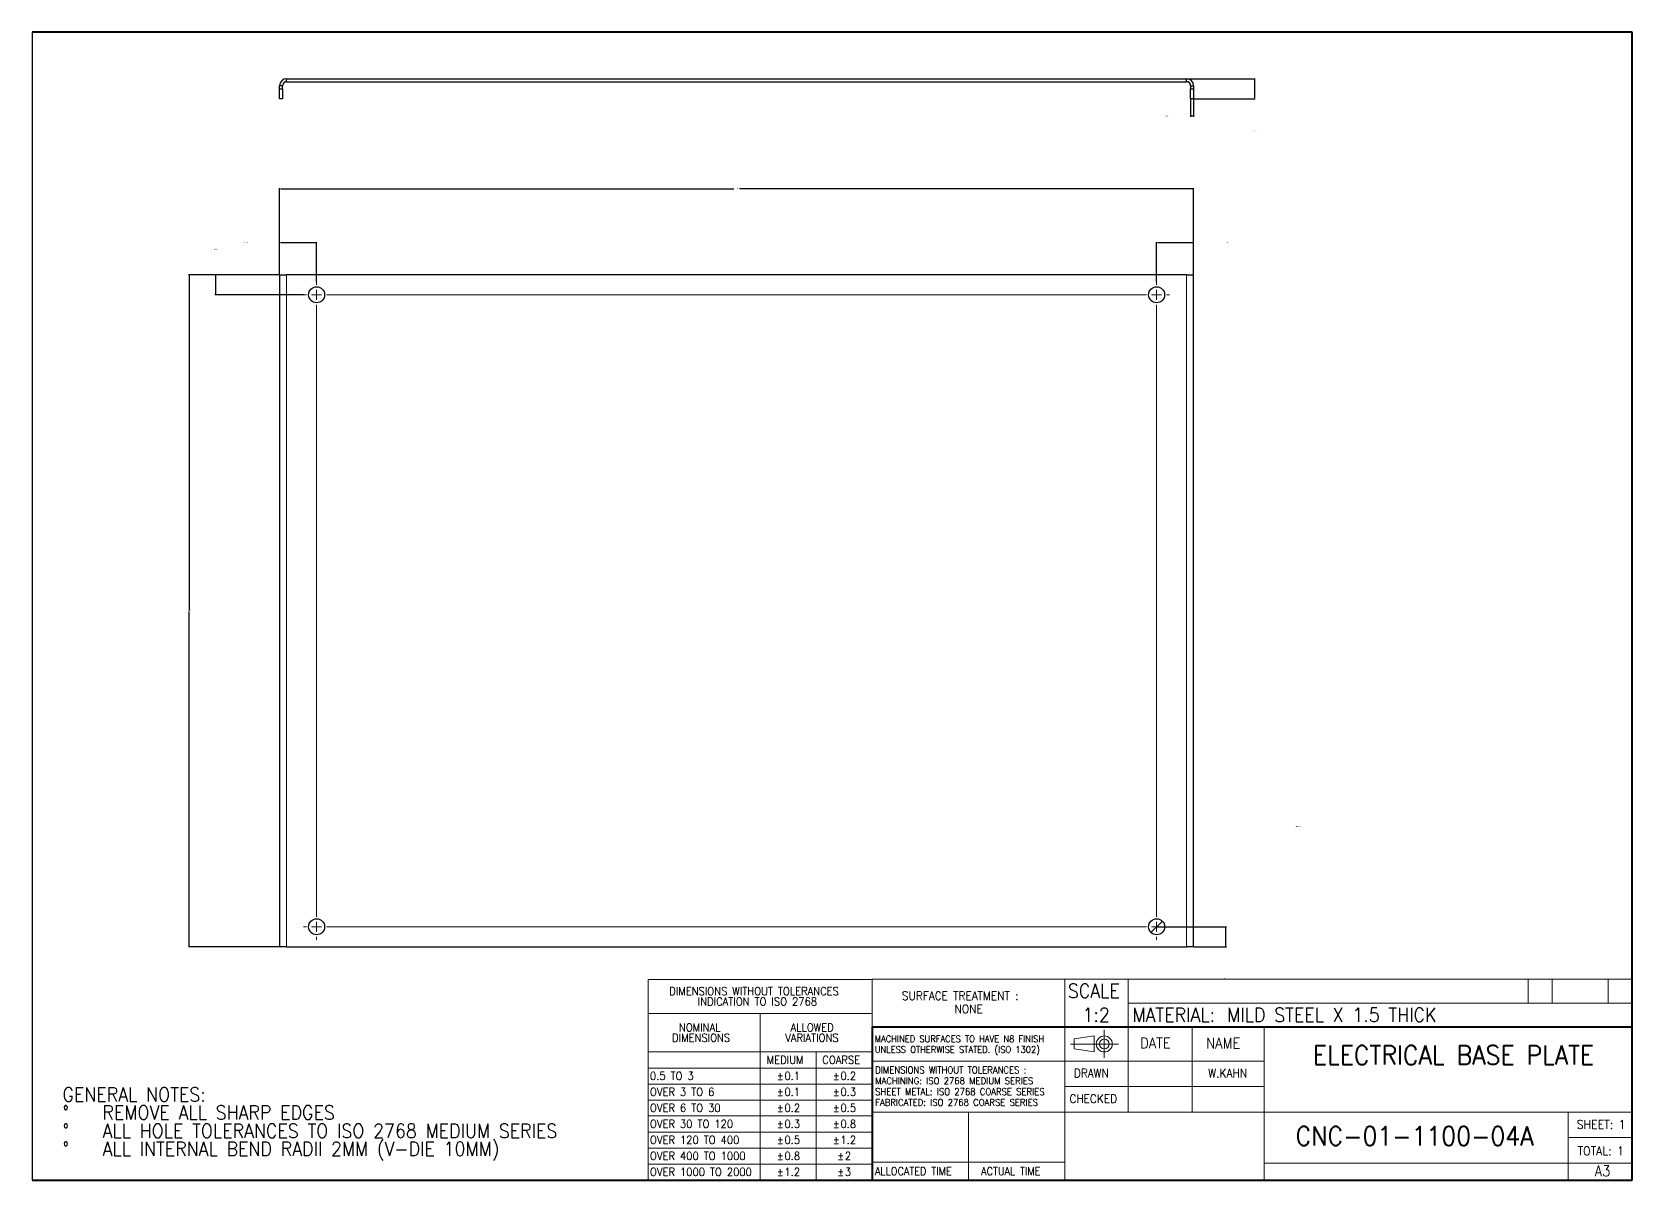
# Model space of a CAD drawing. Header units: millimetres. Extents: x 15 to 1014, y -55 to 292.
# Drawn here: x 15 to 415, y 5 to 292 of the extents above; entities that cross this region are included whole.
import ezdxf

# ---------------------------------------------------------------- set-up
doc = ezdxf.new("R2010")
doc.units = ezdxf.units.MM
doc.header["$PDSIZE"] = -1
doc.linetypes.add('CENTERX2', pattern=[100, 64, -12, 12, -12])
doc.layers.get('0').update_dxf_attribs({"true_color": 0xffffff})
doc.layers.get('Defpoints').update_dxf_attribs({"true_color": 0xffffff})
doc.styles.add('textstyle10', font='standard')
doc.styles.add('textstyle11', font='standard')
doc.styles.add('textstyle12', font='standard')
doc.styles.add('textstyle13', font='standard')
doc.styles.add('textstyle14', font='standard')
doc.styles.add('textstyle15', font='standard')
doc.styles.add('textstyle16', font='standard')
doc.styles.add('textstyle17', font='standard')
doc.styles.add('textstyle18', font='standard')
doc.styles.add('textstyle19', font='standard')
doc.styles.add('textstyle20', font='standard')
doc.styles.add('textstyle21', font='standard')
doc.styles.add('textstyle22', font='standard')
doc.styles.add('textstyle23', font='standard')
doc.styles.add('textstyle24', font='standard')
doc.styles.add('textstyle25', font='standard')
doc.styles.add('textstyle26', font='standard')
doc.styles.add('textstyle27', font='standard')
doc.styles.add('textstyle28', font='standard')
doc.styles.add('textstyle29', font='standard')
doc.styles.add('textstyle3', font='standard')
doc.styles.add('textstyle30', font='standard')
doc.styles.add('textstyle31', font='standard')
doc.styles.add('textstyle32', font='standard')
doc.styles.add('textstyle33', font='standard')
doc.styles.add('textstyle34', font='standard')
doc.styles.add('textstyle35', font='standard')
doc.styles.add('textstyle36', font='standard')
doc.styles.add('textstyle37', font='standard')
doc.styles.add('textstyle38', font='standard')
doc.styles.add('textstyle39', font='standard')
doc.styles.add('textstyle4', font='standard')
doc.styles.add('textstyle40', font='standard')
doc.styles.add('textstyle41', font='standard')
doc.styles.add('textstyle42', font='standard')
doc.styles.add('textstyle43', font='standard')
doc.styles.add('textstyle44', font='standard')
doc.styles.add('textstyle45', font='standard')
doc.styles.add('textstyle46', font='standard')
doc.styles.add('textstyle47', font='standard')
doc.styles.add('textstyle48', font='standard')
doc.styles.add('textstyle49', font='standard')
doc.styles.add('textstyle5', font='standard')
doc.styles.add('textstyle50', font='standard')
doc.styles.add('textstyle51', font='standard')
doc.styles.add('textstyle52', font='standard')
doc.styles.add('textstyle53', font='standard')
doc.styles.add('textstyle54', font='standard')
doc.styles.add('textstyle55', font='standard')
doc.styles.add('textstyle56', font='standard')
doc.styles.add('textstyle57', font='standard')
doc.styles.add('textstyle58', font='standard')
doc.styles.add('textstyle6', font='standard')
doc.styles.add('textstyle67', font='standard')
doc.styles.add('textstyle68', font='standard')
doc.styles.add('textstyle69', font='standard')
doc.styles.add('textstyle7', font='standard')
doc.styles.add('textstyle70', font='standard')
doc.styles.add('textstyle71', font='standard')
doc.styles.add('textstyle72', font='standard')
doc.styles.add('textstyle73', font='standard')
doc.styles.add('textstyle74', font='standard')
doc.styles.add('textstyle75', font='standard')
doc.styles.add('textstyle76', font='standard')
doc.styles.add('textstyle77', font='standard')
doc.styles.add('textstyle78', font='standard')
doc.styles.add('textstyle79', font='standard')
doc.styles.add('textstyle8', font='standard')
doc.styles.add('textstyle80', font='standard')
doc.styles.add('textstyle81', font='standard')
doc.styles.add('textstyle82', font='standard')
doc.styles.add('textstyle83', font='standard')
doc.styles.add('textstyle84', font='standard')
doc.styles.add('textstyle9', font='standard')
doc.dimstyles.new('QCADDimStyle', dxfattribs={"dimtxt": 3.5, "dimasz": 2.5, "dimexe": 1, "dimexo": 0, "dimgap": 1.524, "dimtad": 1, "dimtoh": 1, "dimdec": 4, "dimzin": 0, "dimdsep": 46, "dimtxsty": 'Standard', "dimcen": 0.09, "dimadec": 0, "dimazin": 0, "dimtfac": 1, "dimtdec": 4, "dimtofl": 0, "dimtmove": 0, "dimatfit": 3, "dimfxl": 1, "dimtolj": 1, "dimtzin": 0, "dimarcsym": 0})

# ---------------------------------------------------------------- blocks, each defined once
blk = doc.blocks.new('SW_NOTE_0')
at = {"color": 0, "linetype": 'Continuous', "lineweight": 0, "char_height": 3.5, "attachment_point": 1}
for s, insert, style in [('GENERAL NOTES:', (0, 4.51), 'textstyle3'), ('%%d', (0, -0.01), 'textstyle5'), ('REMOVE ALL SHARP EDGES', (10, -0.01), 'textstyle4'), ('%%d', (0, -4.54), 'textstyle7'), ('ALL HOLE TOLERANCES TO ISO 2768 MEDIUM SERIES', (10, -4.54), 'textstyle6'), ('%%d', (0, -9.07), 'textstyle9'), ('ALL INTERNAL BEND RADII 2MM (V-DIE 10MM)', (10, -9.07), 'textstyle8')]:
    blk.add_mtext(s, dxfattribs=dict(at, insert=insert, style=style))
blk = doc.blocks.new('SW_NOTE_1')
at = {"color": 0, "linetype": 'Continuous', "lineweight": 0, "char_height": 1.7, "attachment_point": 1}
for s, insert, style in [('DIMENSIONS WITHOUT TOLERANCES :', (0, 2.19), 'textstyle10'), ('SHEET METAL: ISO 2768 COARSE SERIES', (0, -3.21), 'textstyle12'), ('MACHINING: ISO 2768 MEDIUM SERIES', (0, -0.51), 'textstyle11'), ('FABRICATED: ISO 2768 COARSE SERIES', (0, -5.91), 'textstyle13')]:
    blk.add_mtext(s, dxfattribs=dict(at, insert=insert, style=style))
blk = doc.blocks.new('SW_NOTE_2')
at = {"color": 0, "linetype": 'Continuous', "lineweight": 0, "char_height": 1.67, "attachment_point": 1}
for s, insert, style in [('MACHINED SURFACES TO HAVE N8 FINISH', (0, 2.15), 'textstyle14'), ('UNLESS OTHERWISE STATED. (ISO 1302)', (0, -0.52), 'textstyle15')]:
    blk.add_mtext(s, dxfattribs=dict(at, insert=insert, style=style))
blk = doc.blocks.new('SW_TABLEANNOTATION_0')
at = {"color": 0, "linetype": 'Continuous', "lineweight": 0}
for p, q in [((0, 0), (0, -50.13)), ((56, 0), (0, 0)), ((56, -50.13), (56, 0)), ((0, -8.5), (56, -8.5)), ((28, -8.5), (28, -50.13)), ((0, -18.12), (56, -18.12)), ((42, -18.12), (42, -50.13)), ((0, -22.13), (56, -22.13)), ((0, -26.13), (56, -26.13)), ((0, -30.13), (56, -30.13)), ((0, -34.12), (56, -34.12)), ((0, -38.13), (56, -38.13)), ((0, -42.13), (56, -42.13)), ((0, -46.13), (56, -46.13)), ((0, -50.13), (56, -50.13))]:
    blk.add_line(p, q, dxfattribs=at)
at = {"color": 0, "linetype": 'Continuous', "lineweight": 0, "char_height": 2, "attachment_point": 1}
for s, insert, style in [('DIMENSIONS WITHOUT TOLERANCES', (5.31, -1.92), 'textstyle16'), ('INDICATION TO ISO 2768', (12.42, -4.51), 'textstyle17'), ('NOMINAL', (7.74, -10.99), 'textstyle18'), ('ALLOWED', (35.64, -10.99), 'textstyle20'), ('DIMENSIONS', (6.01, -13.57), 'textstyle19'), ('VARIATIONS', (34.3, -13.57), 'textstyle21'), ('MEDIUM', (29.67, -19.09), 'textstyle22'), ('COARSE', (43.58, -19.09), 'textstyle23'), ('0.5 TO 3', (0.5, -23.09), 'textstyle24'), ('%%p', (32.2, -23.09), 'textstyle25'), ('0.1', (34.11, -23.09), 'textstyle26'), ('%%p', (46.2, -23.09), 'textstyle27'), ('0.2', (48.11, -23.09), 'textstyle28'), ('OVER 3 TO 6', (0.5, -27.09), 'textstyle29'), ('%%p', (32.2, -27.09), 'textstyle30'), ('0.1', (34.11, -27.09), 'textstyle31'), ('%%p', (46.2, -27.09), 'textstyle32'), ('0.3', (48.11, -27.09), 'textstyle33'), ('OVER 6 TO 30', (0.5, -31.09), 'textstyle34'), ('%%p', (32.2, -31.09), 'textstyle35'), ('0.2', (34.11, -31.09), 'textstyle36'), ('%%p', (46.2, -31.09), 'textstyle37'), ('0.5', (48.11, -31.09), 'textstyle38'), ('OVER 30 TO 120', (0.5, -35.09), 'textstyle39'), ('%%p', (32.2, -35.09), 'textstyle40'), ('0.3', (34.11, -35.09), 'textstyle41'), ('%%p', (46.2, -35.09), 'textstyle42'), ('0.8', (48.11, -35.09), 'textstyle43'), ('OVER 120 TO 400', (0.5, -39.09), 'textstyle44'), ('%%p', (32.2, -39.09), 'textstyle45'), ('0.5', (34.11, -39.09), 'textstyle46'), ('%%p', (46.2, -39.09), 'textstyle47'), ('1.2', (48.11, -39.09), 'textstyle48'), ('OVER 400 TO 1000', (0.5, -43.09), 'textstyle49'), ('%%p', (32.2, -43.09), 'textstyle50'), ('0.8', (34.11, -43.09), 'textstyle51'), ('%%p', (47.31, -43.09), 'textstyle52'), ('2', (49.21, -43.09), 'textstyle53'), ('OVER 1000 TO 2000', (0.5, -47.09), 'textstyle54'), ('%%p', (32.2, -47.09), 'textstyle55'), ('1.2', (34.11, -47.09), 'textstyle56'), ('%%p', (47.31, -47.09), 'textstyle57'), ('3', (49.21, -47.09), 'textstyle58')]:
    blk.add_mtext(s, dxfattribs=dict(at, insert=insert, style=style))
blk = doc.blocks.new('*D27')
at = {"color": 0, "linetype": 'Continuous', "lineweight": -2}
for p, q in [((303.73, 280.33), (320.79, 280.33)), ((320.61, 280.15), (320.61, 275.51)), ((305.48, 275.33), (320.79, 275.33))]:
    blk.add_line(p, q, dxfattribs=at)
at = {"color": 0}
for points in [[(320.64, 280.15), (320.58, 280.15), (320.61, 280.33)], [(320.58, 275.51), (320.64, 275.51), (320.61, 275.33)]]:
    blk.add_solid(points, dxfattribs=at)
at = {"layer": 'Defpoints', "color": 0}
for p in [(303.66, 280.33), (305.41, 275.33), (320.61, 275.33)]:
    blk.add_point(p, dxfattribs=at)
at = {"color": 0, "lineweight": 0, "insert": (320.61, 267.23), "char_height": 0.18, "attachment_point": 5}
blk.add_mtext('\\A1;10.0000', dxfattribs=at)
blk = doc.blocks.new('*D28')
at = {"color": 0, "linetype": 'Continuous', "lineweight": -2}
for p, q in [((304.66, 275.27), (304.66, 270.78)), ((305.41, 275.27), (305.41, 270.78)), ((305.23, 270.96), (304.84, 270.96))]:
    blk.add_line(p, q, dxfattribs=at)
at = {"color": 0}
for points in [[(304.84, 270.99), (304.84, 270.93), (304.66, 270.96)], [(305.23, 270.93), (305.23, 270.99), (305.41, 270.96)]]:
    blk.add_solid(points, dxfattribs=at)
at = {"layer": 'Defpoints', "color": 0}
for p in [(304.66, 275.33), (305.41, 275.33), (304.66, 270.96)]:
    blk.add_point(p, dxfattribs=at)
at = {"color": 0, "lineweight": 0, "insert": (298.7, 270.96), "char_height": 0.18, "attachment_point": 5}
blk.add_mtext('\\A1;1.5000', dxfattribs=at)
blk = doc.blocks.new('*D29')
at = {"color": 0, "linetype": 'Continuous', "lineweight": -2}
for p, q in [((76.91, 231.39), (76.91, 253)), ((77.09, 252.82), (190.46, 252.82)), ((305.23, 252.82), (191.87, 252.82)), ((305.41, 231.39), (305.41, 253))]:
    blk.add_line(p, q, dxfattribs=at)
at = {"color": 0}
for points in [[(77.09, 252.85), (77.09, 252.79), (76.91, 252.82)], [(305.23, 252.79), (305.23, 252.85), (305.41, 252.82)]]:
    blk.add_solid(points, dxfattribs=at)
at = {"layer": 'Defpoints', "color": 0}
for p in [(76.91, 252.82), (76.91, 231.32), (305.41, 231.32)]:
    blk.add_point(p, dxfattribs=at)
at = {"color": 0, "lineweight": 0, "insert": (191.16, 252.82), "char_height": 0.18, "attachment_point": 5}
blk.add_mtext('\\A1;457.0000', dxfattribs=at)
blk = doc.blocks.new('*D30')
at = {"color": 0, "linetype": 'Continuous', "lineweight": -2}
for p, q in [((76.85, 231.32), (54.15, 231.32)), ((54.33, 231.14), (54.33, 147.5)), ((54.33, 63.5), (54.33, 147.14)), ((76.85, 63.32), (54.15, 63.32))]:
    blk.add_line(p, q, dxfattribs=at)
at = {"color": 0}
for points in [[(54.36, 231.14), (54.3, 231.14), (54.33, 231.32)], [(54.3, 63.5), (54.36, 63.5), (54.33, 63.32)]]:
    blk.add_solid(points, dxfattribs=at)
at = {"layer": 'Defpoints', "color": 0}
for p in [(76.91, 231.32), (54.33, 63.32), (76.91, 63.32)]:
    blk.add_point(p, dxfattribs=at)
at = {"color": 0, "lineweight": 0, "insert": (54.33, 147.32), "char_height": 0.18, "attachment_point": 5}
blk.add_mtext('\\A1;336.0000', dxfattribs=at)
blk = doc.blocks.new('*D31')
at = {"color": 0, "linetype": 'Continuous', "lineweight": -2}
for p, q in [((76.91, 231.39), (76.91, 239.5)), ((85.98, 239.32), (77.09, 239.32)), ((86.16, 229.64), (86.16, 239.5))]:
    blk.add_line(p, q, dxfattribs=at)
at = {"color": 0}
for points in [[(77.09, 239.35), (77.09, 239.29), (76.91, 239.32)], [(85.98, 239.29), (85.98, 239.35), (86.16, 239.32)]]:
    blk.add_solid(points, dxfattribs=at)
at = {"layer": 'Defpoints', "color": 0}
for p in [(76.91, 239.32), (76.91, 231.32), (86.16, 229.57)]:
    blk.add_point(p, dxfattribs=at)
at = {"color": 0, "lineweight": 0, "insert": (68.59, 239.32), "char_height": 0.18, "attachment_point": 5}
blk.add_mtext('\\A1;18.5000', dxfattribs=at)
blk = doc.blocks.new('*D32')
at = {"color": 0, "linetype": 'Continuous', "lineweight": -2}
for p, q in [((76.85, 231.32), (60.73, 231.32)), ((60.91, 231.14), (60.91, 226.5)), ((82.85, 226.32), (60.73, 226.32))]:
    blk.add_line(p, q, dxfattribs=at)
at = {"color": 0}
for points in [[(60.94, 231.14), (60.88, 231.14), (60.91, 231.32)], [(60.88, 226.5), (60.94, 226.5), (60.91, 226.32)]]:
    blk.add_solid(points, dxfattribs=at)
at = {"layer": 'Defpoints', "color": 0}
for p in [(76.91, 231.32), (60.91, 226.32), (82.91, 226.32)]:
    blk.add_point(p, dxfattribs=at)
at = {"color": 0, "lineweight": 0, "insert": (60.91, 237.7), "char_height": 0.18, "attachment_point": 5}
blk.add_mtext('\\A1;10.0000', dxfattribs=at)
blk = doc.blocks.new('*D33')
at = {"color": 0, "linetype": 'Continuous', "lineweight": -2}
for p, q in [((296.16, 229.64), (296.16, 239.5)), ((305.23, 239.32), (296.34, 239.32)), ((305.41, 231.39), (305.41, 239.5))]:
    blk.add_line(p, q, dxfattribs=at)
at = {"color": 0}
for points in [[(296.34, 239.35), (296.34, 239.29), (296.16, 239.32)], [(305.23, 239.29), (305.23, 239.35), (305.41, 239.32)]]:
    blk.add_solid(points, dxfattribs=at)
at = {"layer": 'Defpoints', "color": 0}
for p in [(296.16, 239.32), (296.16, 229.57), (305.41, 231.32)]:
    blk.add_point(p, dxfattribs=at)
at = {"color": 0, "lineweight": 0, "insert": (313.73, 239.32), "char_height": 0.18, "attachment_point": 5}
blk.add_mtext('\\A1;18.5000', dxfattribs=at)
blk = doc.blocks.new('*D34')
at = {"color": 0, "linetype": 'Continuous', "lineweight": -2}
for p, q in [((296.23, 68.32), (313.59, 68.32)), ((313.41, 68.14), (313.41, 63.5)), ((305.48, 63.32), (313.59, 63.32))]:
    blk.add_line(p, q, dxfattribs=at)
at = {"color": 0}
for points in [[(313.44, 68.14), (313.38, 68.14), (313.41, 68.32)], [(313.38, 63.5), (313.44, 63.5), (313.41, 63.32)]]:
    blk.add_solid(points, dxfattribs=at)
at = {"layer": 'Defpoints', "color": 0}
for p in [(296.16, 68.32), (305.41, 63.32), (313.41, 63.32)]:
    blk.add_point(p, dxfattribs=at)
at = {"color": 0, "lineweight": 0, "insert": (313.41, 55.32), "char_height": 0.18, "attachment_point": 5}
blk.add_mtext('\\A1;10.0000', dxfattribs=at)
blk = doc.blocks.new('*D35')
at = {"color": 0, "linetype": 'Continuous', "lineweight": -2}
blk.add_line((294.84, 67.07), (297.49, 69.57), dxfattribs=at)
at = {"color": 0}
for points in [[(297.51, 69.55), (297.47, 69.6), (297.62, 69.7)], [(294.82, 67.1), (294.86, 67.05), (294.71, 66.95)]]:
    blk.add_solid(points, dxfattribs=at)
at = {"layer": 'Defpoints', "color": 0}
for p in [(297.62, 69.7), (294.71, 66.95)]:
    blk.add_point(p, dxfattribs=at)
at = {"color": 0, "lineweight": 0, "insert": (331.69, 93.35), "char_height": 0.18, "attachment_point": 5}
blk.add_mtext('\\A1;%%c8.0000 (4X)', dxfattribs=at)
blk = doc.blocks.new('SW_CENTERMARKSYMBOL_0')
at = {"color": 0, "linetype": 'Continuous', "lineweight": 0}
for p, q in [((-2.5, 0), (-3.25, 0)), ((0, 0), (-1.25, 0)), ((0, 2.5), (0, 3.25)), ((0, 0), (0, 1.25)), ((0, 0), (0, -1.25)), ((0, 0), (1.25, 0)), ((2.5, 0), (3.25, 0)), ((0, -2.5), (0, -3.25))]:
    blk.add_line(p, q, dxfattribs=at)
blk = doc.blocks.new('SW_CENTERMARKSYMBOL_1')
at = {"color": 0, "linetype": 'Continuous', "lineweight": 0}
for p, q in [((-2.5, 0), (-3.25, 0)), ((0, 0), (-1.25, 0)), ((0, 2.5), (0, 3.25)), ((0, 0), (0, 1.25)), ((0, 0), (0, -1.25)), ((0, 0), (1.25, 0)), ((2.5, 0), (3.25, 0)), ((0, -2.5), (0, -3.25))]:
    blk.add_line(p, q, dxfattribs=at)
blk = doc.blocks.new('SW_CENTERMARKSYMBOL_2')
at = {"color": 0, "linetype": 'Continuous', "lineweight": 0}
for p, q in [((-2.5, 0), (-3.25, 0)), ((0, 0), (-1.25, 0)), ((0, 2.5), (0, 3.25)), ((0, 0), (0, 1.25)), ((0, 0), (0, -1.25)), ((0, 0), (1.25, 0)), ((2.5, 0), (3.25, 0)), ((0, -2.5), (0, -3.25))]:
    blk.add_line(p, q, dxfattribs=at)
blk = doc.blocks.new('SW_CENTERMARKSYMBOL_3')
at = {"color": 0, "linetype": 'Continuous', "lineweight": 0}
for p, q in [((-2.5, 0), (-3.25, 0)), ((0, 0), (-1.25, 0)), ((0, 2.5), (0, 3.25)), ((0, 0), (0, 1.25)), ((0, 0), (0, -1.25)), ((0, 0), (1.25, 0)), ((2.5, 0), (3.25, 0)), ((0, -2.5), (0, -3.25))]:
    blk.add_line(p, q, dxfattribs=at)
blk = doc.blocks.new('SW_CENTERMARKSYMBOL_4')
at = {"color": 0, "linetype": 'Continuous', "lineweight": 0}
for p, q in [((-2.5, 0), (-3.25, 0)), ((0, 0), (-1.25, 0)), ((0, 2.5), (0, 3.25)), ((0, 0), (0, 1.25)), ((0, 0), (0, -1.25)), ((0, 0), (1.25, 0)), ((2.5, 0), (207.5, 0)), ((210, 0), (208.75, 0)), ((210, 2.5), (210, 3.25)), ((210, 0), (210, 1.25)), ((210, 0), (210, -1.25)), ((210, 0), (211.25, 0)), ((212.5, 0), (213.25, 0)), ((0, -155.5), (0, -2.5)), ((210, -155.5), (210, -2.5)), ((-2.5, -158), (-3.25, -158)), ((0, -158), (-1.25, -158)), ((0, -158), (0, -156.75)), ((0, -158), (0, -159.25)), ((0, -158), (1.25, -158)), ((2.5, -158), (207.5, -158)), ((210, -158), (208.75, -158)), ((210, -158), (210, -156.75)), ((210, -158), (210, -159.25)), ((210, -158), (211.25, -158)), ((212.5, -158), (213.25, -158)), ((0, -160.5), (0, -161.25)), ((210, -160.5), (210, -161.25))]:
    blk.add_line(p, q, dxfattribs=at)

msp = doc.modelspace()

# ---------------------------------------------------------------- linework, layer by layer
at = {"color": 7, "linetype": 'Continuous', "lineweight": 40, "true_color": 0xffffff}
for p, q in [((415, 292), (15, 292)), ((415, 5), (415, 292)), ((415, 43.25), (225, 43.25)), ((225, 43.25), (225, 5)), ((15, 5), (415, 5))]:
    msp.add_line(p, q, dxfattribs=at)
at = {"color": 7, "linetype": 'Continuous', "lineweight": 30, "true_color": 0xffffff}
for p, q in [((15, 292), (15, 5)), ((78.662909, 279.579272), (78.662909, 280.329272)), ((78.662909, 280.329272), (303.662903, 280.329272)), ((303.662903, 279.579272), (303.662903, 280.329272)), ((77.662907, 278.579272), (76.912909, 278.579272)), ((76.912909, 277.829272), (76.912909, 278.579272)), ((76.912909, 277.829272), (77.662907, 277.829272)), ((76.912909, 275.329272), (76.912909, 277.829272)), ((77.662907, 277.829272), (77.662907, 278.579272)), ((77.662907, 277.829272), (77.662907, 275.329272)), ((78.662909, 279.579272), (303.662903, 279.579272)), ((304.662905, 278.579272), (305.412903, 278.579272)), ((304.662905, 278.579272), (304.662905, 277.829272)), ((304.662905, 277.829272), (305.412903, 277.829272)), ((304.662905, 275.329272), (304.662905, 277.829272)), ((305.412903, 278.579272), (305.412903, 277.829272)), ((305.412903, 277.829272), (305.412903, 275.329272)), ((77.662907, 275.329272), (76.912909, 275.329272)), ((305.412903, 275.329272), (304.662905, 275.329272)), ((76.912909, 231.323699), (76.912909, 63.323701)), ((76.912909, 231.323699), (78.662909, 231.323699)), ((303.662903, 231.323699), (78.662909, 231.323699)), ((303.662903, 231.323699), (305.412903, 231.323699)), ((305.412903, 63.323701), (305.412903, 231.323699)), ((78.662909, 63.323701), (76.912909, 63.323701)), ((78.662909, 63.323701), (303.662903, 63.323701)), ((305.412903, 63.323701), (303.662903, 63.323701))]:
    msp.add_line(p, q, dxfattribs=at)
at = {"color": 8, "linetype": 'Continuous', "lineweight": 0, "true_color": 0x808080}
for p, q in [((78.662909, 231.323699), (78.662909, 63.323701)), ((303.662903, 63.323701), (303.662903, 231.323699))]:
    msp.add_line(p, q, dxfattribs=at)
at = {"color": 7, "linetype": 'Continuous', "lineweight": 0, "true_color": 0xffffff}
for p, q in [((273.2, 55.25), (225, 55.25)), ((225, 55.25), (225, 43.25)), ((273.2, 43.25), (273.2, 55.25)), ((273.2, 55.25), (322, 55.25)), ((289, 55.25), (289, 43.25)), ((322, 55.25), (415, 55.25)), ((389, 55.25), (389, 49.25)), ((395, 55.25), (395, 49.25)), ((409, 55.25), (409, 49.25)), ((289, 49.25), (415, 49.25)), ((225, 43.25), (225, 5)), ((273.2, 43.25), (273.2, 5)), ((275.580391, 40.250897), (280.580391, 41.000897)), ((275.580391, 40.250897), (275.580391, 37.750897)), ((280.580391, 41.000897), (280.580391, 37.000897)), ((289, 43.25), (289, 22)), ((305, 22), (305, 43.25)), ((323, 5), (323, 43.25)), ((275.580391, 37.750897), (280.580391, 37.000897)), ((273.2, 34.75), (225, 34.75)), ((323, 34.75), (273.2, 34.75)), ((323, 28.375), (273.2, 28.375)), ((273.2, 22), (225, 22)), ((249.1, 22), (249.1, 5)), ((323, 22), (273.2, 22)), ((415, 22), (323, 22)), ((399, 5), (399, 22)), ((399, 15.625), (415, 15.625)), ((225, 9.5), (273.2, 9.5)), ((415, 9.25), (323, 9.25))]:
    msp.add_line(p, q, dxfattribs=at)
at = {"color": 7, "linetype": 'CENTERX2', "lineweight": 0, "true_color": 0xffffff}
for p, q in [((283.080391, 35.50004), (283.080391, 42.50004)), ((274.654575, 39), (286.664244, 39))]:
    msp.add_line(p, q, dxfattribs=at)
at = {"color": 7, "linetype": 'Continuous', "lineweight": 30, "true_color": 0xffffff}
for centre in [(86.162906, 226.3237), (296.162906, 226.3237), (86.162906, 68.3237), (296.162906, 68.3237)]:
    msp.add_circle(centre, 2, dxfattribs=at)
at = {"color": 7, "linetype": 'Continuous', "lineweight": 0, "true_color": 0xffffff}
for radius in [2, 1.25]:
    msp.add_circle((283.080391, 39.000897), radius, dxfattribs=at)
at = {"color": 7, "linetype": 'Continuous', "lineweight": 30, "true_color": 0xffffff}
for centre, radius, start, end in [((78.662906, 278.579272), 1.75, 90, 180), ((303.662906, 278.579272), 1.75, 0, 90), ((78.662906, 278.579272), 1, 90, 180), ((303.662906, 278.579272), 1, 0, 90)]:
    msp.add_arc(centre, radius, start, end, dxfattribs=at)

# ---------------------------------------------------------------- block references
at = {"color": 7, "linetype": 'Continuous', "lineweight": 0, "true_color": 0xffffff}
for name, p in [('SW_CENTERMARKSYMBOL_3', (86.162906, 226.3237)), ('SW_CENTERMARKSYMBOL_4', (86.162906, 226.3237)), ('SW_CENTERMARKSYMBOL_0', (296.162906, 226.3237)), ('SW_CENTERMARKSYMBOL_2', (86.162906, 68.3237)), ('SW_CENTERMARKSYMBOL_1', (296.162906, 68.3237)), ('SW_TABLEANNOTATION_0', (169, 55.125)), ('SW_NOTE_2', (225.693594, 38.966703)), ('SW_NOTE_1', (225.800383, 31.151104)), ('SW_NOTE_0', (22.61959, 23.594601))]:
    msp.add_blockref(name, p, dxfattribs=at)

# ---------------------------------------------------------------- texts
for s, insert, char_height, attachment_point, style in [('SURFACE TREATMENT :', (232.490119, 52.101561), 2.11666667, 1, 'textstyle84'), ('SCALE', (273.965171, 54.020619), 3.5, 1, 'textstyle71'), ('NONE', (249.163478, 48.826361), 2.1166667, 2, 'textstyle81'), ('1:2', (281.036881, 48.043968), 3.5, 2, 'textstyle78'), ('MATERIAL:', (290.117584, 48.056384), 3.5, 1, 'textstyle83'), ('MILD STEEL X 1.5 THICK', (313.78354, 48.047651), 3.5, 1, 'textstyle77'), ('DATE', (292.023716, 40.5675), 2.6458333, 1, 'textstyle67'), ('NAME', (308.537838, 40.545678), 2.6458333, 1, 'textstyle68'), ('ELECTRICAL BASE PLATE', (370.37909, 38.612701), 4.7625, 2, 'textstyle73'), ('DRAWN', (275.456094, 32.778786), 2.1166667, 1, 'textstyle69'), ('W.KAHN', (313.913655, 32.760782), 2.1166667, 2, 'textstyle76'), ('CHECKED', (274.362937, 26.373464), 2.1166667, 1, 'textstyle70'), ('CNC-01-1100-04A', (360.634655, 18.383191), 4.7625, 2, 'textstyle72'), ('SHEET: 1', (407.280206, 19.981428), 2.2, 2, 'textstyle74'), ('TOTAL: 1', (407.19834, 13.369964), 2.2, 2, 'textstyle82'), ('ALLOCATED TIME', (225.739376, 8.177712), 1.95, 1, 'textstyle79'), ('ACTUAL TIME', (252.274571, 8.185668), 1.95, 1, 'textstyle80'), ('A3', (407.620344, 8.58756), 2.6458333, 2, 'textstyle75')]:
    msp.add_mtext(s, dxfattribs=dict(at, insert=insert, char_height=char_height, attachment_point=attachment_point, style=style))

# ---------------------------------------------------------------- dimensions: what is measured, and where the dimension line sits
for base, p1, p2, angle, picture, middle in [((320.611299, 275.329272), (303.662906, 280.329272), (305.412906, 275.329272), 90, '*D27', (320.611299, 267.228998)), ((76.912906, 252.81678), (305.412906, 231.3237), (76.912906, 231.3237), 0, '*D29', (191.162906, 252.81678)), ((60.912906, 226.3237), (76.912906, 231.3237), (82.912906, 226.3237), 90, '*D32', (60.912906, 237.702867)), ((76.912906, 239.3237), (86.162906, 229.5737), (76.912906, 231.3237), 0, '*D31', (68.594156, 239.3237)), ((296.162906, 239.3237), (305.412906, 231.3237), (296.162906, 229.5737), 0, '*D33', (313.731656, 239.3237)), ((54.330996, 63.3237), (76.912906, 231.3237), (76.912906, 63.3237), 90, '*D30', (54.330996, 147.3237)), ((313.412906, 63.3237), (296.162906, 68.3237), (305.412906, 63.3237), 90, '*D34', (313.412906, 55.3237))]:
    dim = msp.add_linear_dim(base=base, p1=p1, p2=p2, angle=angle, dimstyle='QCADDimStyle', override={"dimtxt": 0.18, "dimasz": 0.18, "dimexe": 0.18, "dimexo": 0.0625, "dimgap": 0.09, "dimtad": 0, "dimtih": 1, "dimlfac": 2, "dimtmove": 2}, dxfattribs=at)
    dim.commit()
    dim.dimension.update_dxf_attribs({"geometry": picture, "text_midpoint": middle, "dimtype": 160})
dim = msp.add_linear_dim(base=(304.662906, 270.963835), p1=(305.412906, 275.329272), p2=(304.662906, 275.329272), dimstyle='QCADDimStyle', override={"dimtxt": 0.18, "dimasz": 0.18, "dimexe": 0.18, "dimexo": 0.0625, "dimgap": 0.09, "dimtad": 0, "dimtih": 1, "dimlfac": 2, "dimtmove": 2}, dxfattribs=at)
dim.commit()
dim.dimension.update_dxf_attribs({"geometry": '*D28', "text_midpoint": (298.699007, 270.963835), "dimtype": 160})
dim = msp.add_diameter_dim_2p(p1=(297.616528, 69.697375), p2=(294.709284, 66.950025), text='<> (4X)', dimstyle='QCADDimStyle', override={"dimtxt": 0.18, "dimasz": 0.18, "dimexe": 0.18, "dimexo": 0.0625, "dimgap": 0.09, "dimtad": 0, "dimtih": 1, "dimlfac": 2, "dimtmove": 2}, dxfattribs=at)
dim.commit()
dim.dimension.update_dxf_attribs({"geometry": '*D35', "text_midpoint": (331.688371, 93.346404), "dimtype": 163})

doc.saveas('drawing.dxf')
